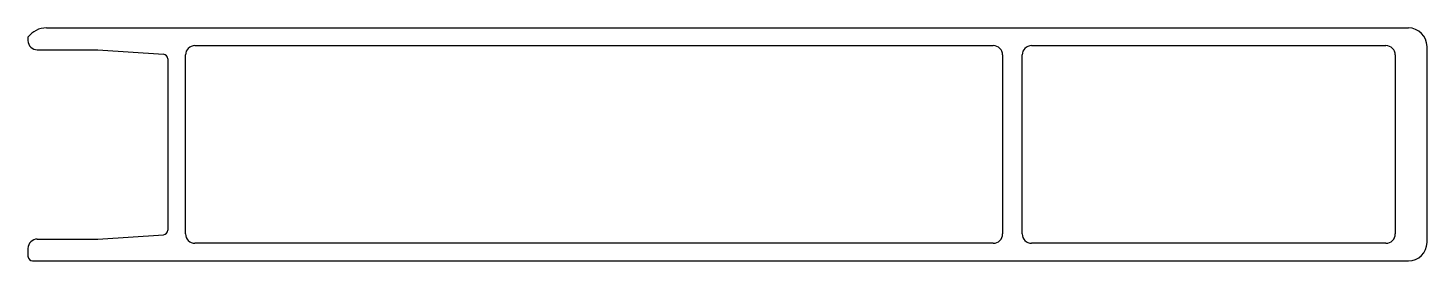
# Model space of a CAD drawing. Extents: x 3018 to 3168, y 2099 to 2124.
import ezdxf

# ---------------------------------------------------------------- set-up
doc = ezdxf.new("R2010")
doc.units = 0
doc.layers.get('0').update_dxf_attribs({"linetype": 'CONTINUOUS'})

msp = doc.modelspace()

# ---------------------------------------------------------------- linework, layer by layer
for p, q in [((3020.35, 2124.41), (3035.65, 2124.41)), ((3035.65, 2124.41), (3117.35, 2124.41)), ((3117.35, 2124.41), (3166.35, 2124.41)), ((3018.35, 2123.41), (3018.35, 2123.06)), ((3036.25, 2122.51), (3121.85, 2122.51)), ((3125.95, 2122.51), (3163.95, 2122.51)), ((3019.35, 2122.06), (3025.85, 2122.06)), ((3025.85, 2122.06), (3032.88, 2121.59)), ((3033.35, 2121.09), (3033.35, 2102.72)), ((3035.25, 2102.31), (3035.25, 2121.51)), ((3122.85, 2121.51), (3122.85, 2102.31)), ((3124.95, 2102.31), (3124.95, 2121.51)), ((3164.95, 2121.51), (3164.95, 2102.31)), ((3168.35, 2101.41), (3168.35, 2122.41)), ((3019.35, 2101.76), (3025.85, 2101.76)), ((3025.85, 2101.76), (3032.88, 2102.22)), ((3018.35, 2100.76), (3018.35, 2099.91)), ((3121.85, 2101.31), (3036.25, 2101.31)), ((3163.95, 2101.31), (3125.95, 2101.31)), ((3018.85, 2099.41), (3166.35, 2099.41))]:
    msp.add_line(p, q)
for centre, radius, start, end in [((3020.35, 2121.91), 2.5, 90, 143.1301), ((3166.35, 2122.41), 2, 0, 90), ((3019.35, 2123.06), 1, 180, 270), ((3036.25, 2121.51), 1, 90, 180), ((3121.85, 2121.51), 1, 0, 90), ((3125.95, 2121.51), 1, 90, 180), ((3163.95, 2121.51), 1, 0, 90), ((3032.85, 2121.09), 0.5, 0, 86.1859), ((3019.35, 2100.76), 1, 90, 180), ((3032.85, 2102.72), 0.5, 273.8141, 0), ((3036.25, 2102.31), 1, 180, 270), ((3121.85, 2102.31), 1, 270, 0), ((3125.95, 2102.31), 1, 180, 270), ((3163.95, 2102.31), 1, 270, 0), ((3166.35, 2101.41), 2, 270, 0), ((3018.85, 2099.91), 0.5, 180, 270)]:
    msp.add_arc(centre, radius, start, end)

doc.saveas('drawing.dxf')
